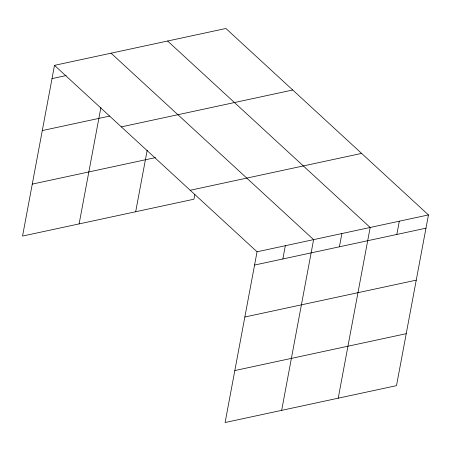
<?xml version="1.0" encoding="UTF-8"?>
<svg xmlns="http://www.w3.org/2000/svg" width="451" height="451" viewBox="0 0 451 451"><rect width="100%" height="100%" fill="white"/><g stroke="black" fill="none" stroke-linecap="round" stroke-linejoin="round"><path stroke-width="0.68" d="M54.498 65.35L257.047 251.793L225.1 422.519L396.502 385.65L428.45 214.93L225.9 28.481L54.498 65.35L22.55 236.07L193.953 199.207L194.849 194.42M79.111 223.905L100.906 107.462M135.678 211.739L147.201 150.166M282.85 258.97L285.331 245.71M281.661 410.354L313.608 239.628L111.064 53.184M339.411 246.798L341.892 233.545M338.222 398.188L370.175 227.462L167.625 41.018M396.829 234.452L399.31 221.199M52.017 78.604L66.162 75.559M42.293 130.57L109.632 116.082M121.342 126.878L292.744 90.008M32.275 184.104L155.567 157.591M190.209 190.266L361.612 153.402M257.047 251.793L428.45 214.93M254.567 265.053L425.969 228.183M244.842 317.014L416.245 280.15M234.824 370.553L406.227 333.689"/></g></svg>
